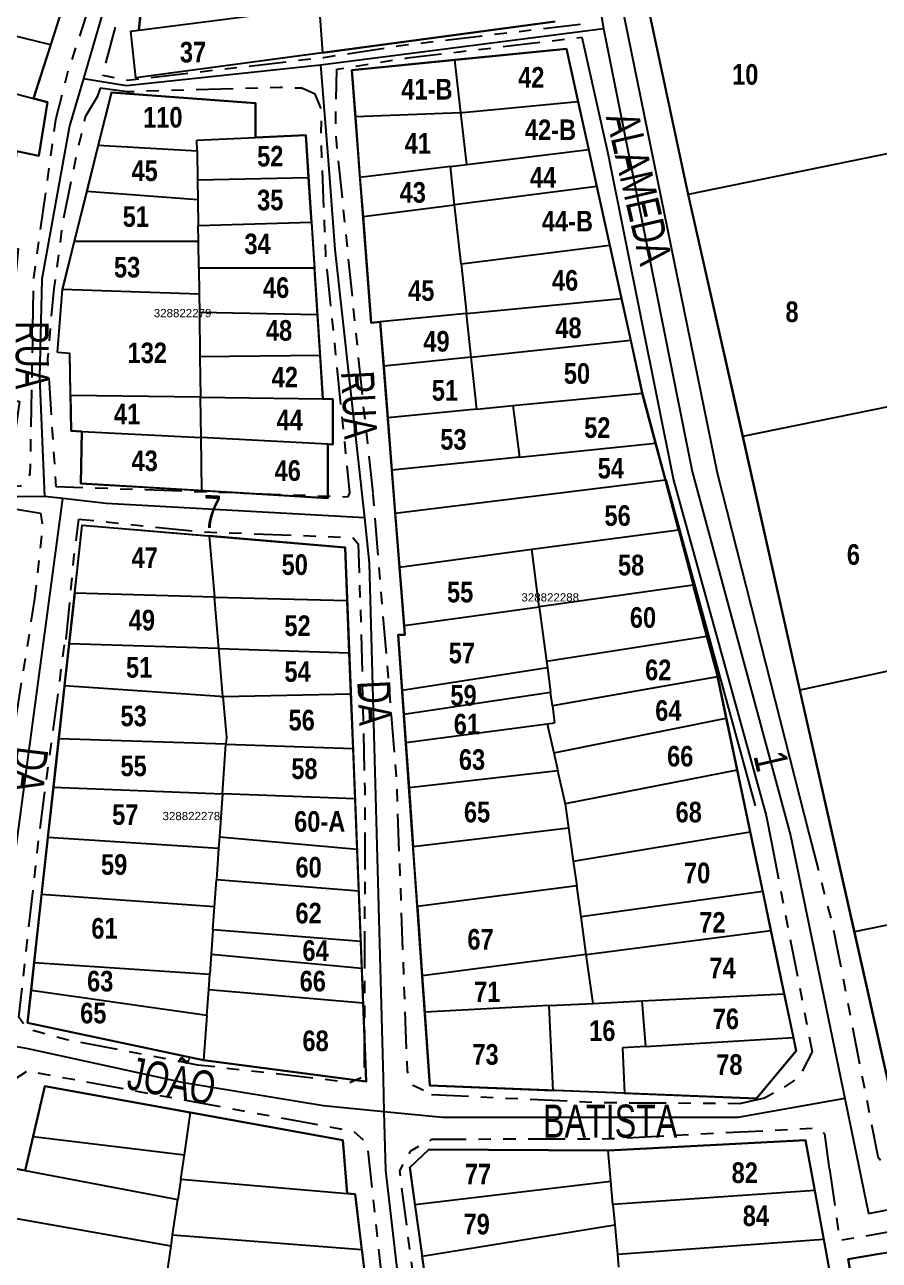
# Model space of a CAD drawing. Extents: x 205316 to 208372, y 4848714 to 4853250.
# Drawn here: x 205639.9 to 205743.5, y 4852414.8 to 4852564.6 of the extents above; entities that cross this region are included whole.
import ezdxf
from ezdxf.enums import TextEntityAlignment as Align

# ---------------------------------------------------------------- set-up
doc = ezdxf.new("R2010")
doc.units = 0
doc.header["$LTSCALE"] = 1.5
doc.header["$MEASUREMENT"] = 0
doc.linetypes.add('TRACO_25', pattern=[8, 3, -1, 1, -1, 1, -1])
for name, color, linetype in [('CD-MALHA-LOTES', 40, 'CONTINUOUS'), ('CD_TXT_QUADRA', 7, 'CONTINUOUS'), ('HD-VALAS-DRENOS', 170, 'CONTINUOUS'), ('RU-QUADRAS', 6, 'CONTINUOUS'), ('SV-EIXO-RUA-N-PAV', 6, 'CONTINUOUS'), ('SV-EIXO-RUA-PAV', 20, 'CONTINUOUS'), ('SV-RUA-NAO-PAV-S-GUIA-C-GUIA', 7, 'CONTINUOUS'), ('SV-RUA-PAVIM-S-GUIA-C-GUIA', 7, 'CONTINUOUS'), ('SV-TXT-RUA-N-PAV-S-GUIA-C-GUIA', 7, 'CONTINUOUS'), ('SV-TXT-RUA-PAV-S-GUIA-C-GUIA', 7, 'CONTINUOUS'), ('Th_NmrPort', 7, 'CONTINUOUS')]:
    doc.layers.add(name, color=color, linetype=linetype)
doc.styles.add('3288-22-2D_TXT$0$ARIAL', font='arial.ttf')
doc.styles.add('ARIAL', font='arial.ttf')
doc.styles.add('ROMANS', font='arial.ttf', dxfattribs={"height": 0.2})
doc.styles.get("Standard").update_dxf_attribs({"font": 'swisscbo.ttf'})

msp = doc.modelspace()

# ---------------------------------------------------------------- linework, layer by layer
at = {"layer": 'CD-MALHA-LOTES', "linetype": 'Continuous'}
for p, q in [((205643.03, 4852562.18), (205644.74, 4852567.51)), ((205654.1, 4852567.53), (205653.7, 4852563.96)), ((205715.35, 4852567.53), (205720.36, 4852544.05)), ((205643.03, 4852562.18), (205625.16, 4852566.52)), ((205653.7, 4852563.96), (205675.6, 4852566.77)), ((205675.6, 4852566.77), (205676, 4852561.24)), ((205676, 4852561.24), (205704.23, 4852565.02)), ((205652.75, 4852563.84), (205653.7, 4852563.96)), ((205653.34, 4852558.2), (205652.75, 4852563.84)), ((205640.94, 4852555.68), (205643.03, 4852562.18)), ((205676, 4852561.24), (205653.34, 4852558.2)), ((205623.92, 4852560.17), (205640.94, 4852555.68)), ((205692.78, 4852553.94), (205692.03, 4852560.36)), ((205708.29, 4852549.48), (205707.01, 4852555.29)), ((205692.78, 4852553.94), (205679.98, 4852553.47)), ((205693.51, 4852547.68), (205692.78, 4852553.94)), ((205679.98, 4852553.47), (205680.54, 4852546.1)), ((205660.76, 4852550.65), (205667.88, 4852550.97)), ((205660.78, 4852549.34), (205660.76, 4852550.65)), ((205648.79, 4852550.02), (205647.38, 4852544.39)), ((205648.79, 4852550.02), (205660.78, 4852549.34)), ((205660.78, 4852549.34), (205660.83, 4852545.77)), ((205693.51, 4852547.68), (205708.29, 4852549.48)), ((205709.27, 4852545.02), (205708.29, 4852549.48)), ((205750, 4852550.11), (205720.36, 4852544.05)), ((205691.51, 4852547.44), (205693.51, 4852547.68)), ((205674.3, 4852546.05), (205660.83, 4852545.77)), ((205674.64, 4852540.7), (205674.3, 4852546.05)), ((205691.51, 4852547.44), (205680.54, 4852546.1)), ((205680.54, 4852546.1), (205680.91, 4852541.37)), ((205692.02, 4852542.8), (205691.51, 4852547.44)), ((205660.83, 4852545.77), (205660.86, 4852543.4)), ((205709.27, 4852545.02), (205692.02, 4852542.8)), ((205710.84, 4852537.91), (205709.27, 4852545.02)), ((205647.38, 4852544.39), (205645.88, 4852538.35)), ((205660.86, 4852543.4), (205647.38, 4852544.39)), ((205660.86, 4852543.4), (205660.9, 4852540.3)), ((205720.36, 4852544.05), (205726.97, 4852514.75)), ((205680.91, 4852541.37), (205692.02, 4852542.8)), ((205692.8, 4852535.62), (205692.02, 4852542.8)), ((205660.9, 4852540.3), (205674.64, 4852540.7)), ((205660.93, 4852538.35), (205660.9, 4852540.3)), ((205674.64, 4852540.7), (205675, 4852535.09)), ((205680.91, 4852541.37), (205681.89, 4852528.48)), ((205645.88, 4852538.35), (205644.44, 4852532.55)), ((205660.93, 4852538.35), (205645.88, 4852538.35)), ((205660.98, 4852535.09), (205660.93, 4852538.35)), ((205692.8, 4852535.62), (205710.84, 4852537.91)), ((205712.26, 4852531.44), (205710.84, 4852537.91)), ((205692.8, 4852535.62), (205693.46, 4852529.61)), ((205675, 4852535.09), (205660.98, 4852535.09)), ((205660.98, 4852535.09), (205661.02, 4852531.99)), ((205675.37, 4852529.46), (205675, 4852535.09)), ((205643.85, 4852524.86), (205644.44, 4852532.55)), ((205644.44, 4852532.55), (205661.02, 4852531.99)), ((205661.02, 4852531.99), (205661.05, 4852529.74)), ((205693.46, 4852529.61), (205712.26, 4852531.44)), ((205713.38, 4852526.36), (205712.26, 4852531.44)), ((205675.37, 4852529.46), (205661.05, 4852529.74)), ((205661.05, 4852529.74), (205661.12, 4852524.41)), ((205693.46, 4852529.61), (205683, 4852528.59)), ((205694.03, 4852524.32), (205693.46, 4852529.61)), ((205675.69, 4852524.55), (205675.37, 4852529.46)), ((205681.89, 4852528.48), (205683, 4852528.59)), ((205683, 4852528.59), (205683.43, 4852523.21)), ((205694.03, 4852524.32), (205713.38, 4852526.36)), ((205714.79, 4852519.96), (205713.38, 4852526.36)), ((205645.33, 4852524.76), (205643.85, 4852524.86)), ((205645.41, 4852519.66), (205645.33, 4852524.76)), ((205661.12, 4852524.41), (205675.69, 4852524.55)), ((205661.12, 4852524.41), (205661.19, 4852519.45)), ((205676.03, 4852519.25), (205675.69, 4852524.55)), ((205694.03, 4852524.32), (205683.43, 4852523.21)), ((205694.72, 4852518.02), (205694.03, 4852524.32)), ((205683.43, 4852523.21), (205683.92, 4852516.97)), ((205726.97, 4852514.75), (205756.48, 4852520.71)), ((205661.19, 4852519.45), (205645.41, 4852519.66)), ((205661.19, 4852519.45), (205676.03, 4852519.25)), ((205661.26, 4852514.56), (205661.19, 4852519.45)), ((205699.08, 4852518.44), (205714.79, 4852519.96)), ((205716.41, 4852513.87), (205714.79, 4852519.96)), ((205694.72, 4852518.02), (205683.92, 4852516.97)), ((205694.72, 4852518.02), (205699.08, 4852518.44)), ((205699.08, 4852518.44), (205699.9, 4852512.18)), ((205683.92, 4852516.97), (205684.42, 4852510.59)), ((205646.81, 4852515.3), (205646.67, 4852509)), ((205646.81, 4852515.3), (205661.26, 4852514.56)), ((205676.64, 4852513.77), (205661.26, 4852514.56)), ((205661.34, 4852508.13), (205661.26, 4852514.56)), ((205726.97, 4852514.75), (205733.92, 4852483.92)), ((205676.64, 4852513.77), (205677.23, 4852513.74)), ((205676.64, 4852507.22), (205676.64, 4852513.77)), ((205699.9, 4852512.18), (205716.41, 4852513.87)), ((205717.59, 4852509.41), (205716.41, 4852513.87)), ((205699.9, 4852512.18), (205684.42, 4852510.59)), ((205684.42, 4852510.59), (205684.8, 4852505.35)), ((205646.67, 4852509), (205661.34, 4852508.13)), ((205717.59, 4852509.41), (205684.8, 4852505.35)), ((205719.2, 4852503.39), (205717.59, 4852509.41)), ((205661.34, 4852508.13), (205676.64, 4852507.22)), ((205684.8, 4852505.35), (205685.34, 4852498.86)), ((205645.94, 4852495.67), (205646.82, 4852503.94)), ((205646.82, 4852503.94), (205662.23, 4852502.63)), ((205662.23, 4852502.63), (205662.87, 4852495.22)), ((205701.37, 4852501.01), (205719.2, 4852503.39)), ((205719.2, 4852503.39), (205720.98, 4852496.67)), ((205685.34, 4852498.86), (205701.37, 4852501.01)), ((205702.29, 4852494.05), (205701.37, 4852501.01)), ((205685.34, 4852498.86), (205685.9, 4852491.75)), ((205720.98, 4852496.67), (205702.29, 4852494.05)), ((205722.63, 4852490.46), (205720.98, 4852496.67)), ((205645.94, 4852495.67), (205645.26, 4852489.56)), ((205662.87, 4852495.22), (205645.94, 4852495.67)), ((205663.41, 4852488.98), (205662.87, 4852495.22)), ((205662.87, 4852495.22), (205678.99, 4852494.79)), ((205679.24, 4852488.46), (205678.99, 4852494.79)), ((205685.9, 4852491.75), (205702.29, 4852494.05)), ((205702.29, 4852494.05), (205703.16, 4852487.44)), ((205645.26, 4852489.56), (205644.7, 4852484.47)), ((205663.41, 4852488.98), (205645.26, 4852489.56)), ((205703.16, 4852487.44), (205722.63, 4852490.46)), ((205763.01, 4852490.18), (205733.92, 4852483.92)), ((205663.91, 4852483.15), (205663.41, 4852488.98)), ((205663.41, 4852488.98), (205679.24, 4852488.46)), ((205679.43, 4852483.48), (205679.24, 4852488.46)), ((205703.27, 4852486.63), (205685.65, 4852483.88)), ((205703.16, 4852487.44), (205703.27, 4852486.63)), ((205703.27, 4852486.63), (205703.66, 4852483.68)), ((205723.93, 4852485.54), (205703.88, 4852482.01)), ((205724.98, 4852480.51), (205723.93, 4852485.54)), ((205644.7, 4852484.47), (205644, 4852478.04)), ((205663.54, 4852483.14), (205644.7, 4852484.47)), ((205663.54, 4852483.14), (205663.91, 4852483.15)), ((205663.91, 4852483.15), (205679.43, 4852483.48)), ((205663.91, 4852483.15), (205664.34, 4852478.17)), ((205679.7, 4852476.84), (205679.43, 4852483.48)), ((205685.65, 4852483.88), (205685.86, 4852481.01)), ((205685.86, 4852481.01), (205703.66, 4852483.68)), ((205703.88, 4852482.01), (205703.66, 4852483.68)), ((205733.92, 4852483.92), (205740.52, 4852454.6)), ((205703.88, 4852482.01), (205704.15, 4852479.96)), ((205685.86, 4852481.01), (205686.1, 4852477.58)), ((205704.05, 4852476.34), (205724.98, 4852480.51)), ((205726.31, 4852474.22), (205724.98, 4852480.51)), ((205686.1, 4852477.58), (205703.26, 4852479.84)), ((205703.26, 4852479.84), (205704.15, 4852479.96)), ((205703.26, 4852479.84), (205704.05, 4852476.34)), ((205644, 4852478.04), (205643.35, 4852472.16)), ((205664.28, 4852477.36), (205644, 4852478.04)), ((205663.86, 4852471.36), (205664.28, 4852477.36)), ((205664.34, 4852478.17), (205664.28, 4852477.36)), ((205664.28, 4852477.36), (205679.7, 4852476.84)), ((205686.1, 4852477.58), (205686.49, 4852472.07)), ((205679.94, 4852470.73), (205679.7, 4852476.84)), ((205704.05, 4852476.34), (205704.55, 4852474.13)), ((205704.55, 4852474.13), (205686.49, 4852472.07)), ((205705.42, 4852470.27), (205704.55, 4852474.13)), ((205726.31, 4852474.22), (205705.44, 4852470.12)), ((205727.89, 4852466.73), (205726.31, 4852474.22)), ((205643.35, 4852472.16), (205642.67, 4852466.04)), ((205643.35, 4852472.16), (205663.86, 4852471.36)), ((205663.86, 4852471.36), (205663.49, 4852466.15)), ((205679.94, 4852470.73), (205663.86, 4852471.36)), ((205686.49, 4852472.07), (205686.99, 4852464.96)), ((205680.18, 4852464.64), (205679.94, 4852470.73)), ((205705.44, 4852470.12), (205705.42, 4852470.27)), ((205705.44, 4852470.12), (205705.85, 4852467.22)), ((205686.99, 4852464.96), (205705.85, 4852467.22)), ((205705.85, 4852467.22), (205706.41, 4852463.19)), ((205706.41, 4852463.19), (205727.89, 4852466.73)), ((205729.4, 4852459.51), (205727.89, 4852466.73)), ((205642.67, 4852466.04), (205641.91, 4852459.15)), ((205663.39, 4852464.74), (205642.67, 4852466.04)), ((205663.49, 4852466.15), (205663.39, 4852464.74)), ((205663.49, 4852466.15), (205680.18, 4852464.64)), ((205663.39, 4852464.74), (205663.12, 4852460.94)), ((205680.38, 4852459.55), (205680.18, 4852464.64)), ((205687.5, 4852457.69), (205686.99, 4852464.96)), ((205706.41, 4852463.19), (205706.83, 4852460.19)), ((205662.88, 4852457.63), (205663.12, 4852460.94)), ((205680.38, 4852459.55), (205663.12, 4852460.94)), ((205769.64, 4852460.62), (205740.52, 4852454.6)), ((205641.91, 4852459.15), (205641.01, 4852450.9)), ((205662.88, 4852457.63), (205641.91, 4852459.15)), ((205680.63, 4852453.45), (205680.38, 4852459.55)), ((205706.83, 4852460.19), (205687.5, 4852457.69)), ((205707.36, 4852456.45), (205706.83, 4852460.19)), ((205729.4, 4852459.51), (205707.36, 4852456.45)), ((205730.4, 4852454.77), (205729.4, 4852459.51)), ((205662.69, 4852454.85), (205662.88, 4852457.63)), ((205687.5, 4852457.69), (205688.09, 4852449.29)), ((205708, 4852451.86), (205707.36, 4852456.45)), ((205662.69, 4852454.85), (205662.48, 4852451.91)), ((205680.63, 4852453.45), (205662.69, 4852454.85)), ((205708, 4852451.86), (205730.4, 4852454.77)), ((205732.02, 4852447.11), (205730.4, 4852454.77)), ((205680.76, 4852450.19), (205680.63, 4852453.45)), ((205740.52, 4852454.6), (205746.94, 4852426.13)), ((205662.48, 4852451.91), (205662.31, 4852449.49)), ((205662.48, 4852451.91), (205680.76, 4852450.19)), ((205708, 4852451.86), (205688.09, 4852449.29)), ((205708.83, 4852445.93), (205708, 4852451.86)), ((205641.01, 4852450.9), (205640.63, 4852447.5)), ((205641.01, 4852450.9), (205662.31, 4852449.49)), ((205680.92, 4852445.99), (205680.76, 4852450.19)), ((205662.18, 4852447.62), (205662.31, 4852449.49)), ((205688.09, 4852449.29), (205688.4, 4852444.89)), ((205661.95, 4852444.45), (205640.63, 4852447.5)), ((205661.95, 4852444.45), (205662.18, 4852447.62)), ((205662.18, 4852447.62), (205680.92, 4852445.99)), ((205681.3, 4852436.47), (205680.92, 4852445.99)), ((205703.51, 4852445.66), (205688.4, 4852444.89)), ((205703.51, 4852445.66), (205708.83, 4852445.93)), ((205703.98, 4852435.39), (205703.51, 4852445.66)), ((205708.83, 4852445.93), (205714.75, 4852446.23)), ((205714.75, 4852446.23), (205732.02, 4852447.11)), ((205714.75, 4852446.23), (205715.19, 4852440.71)), ((205733.13, 4852441.81), (205732.02, 4852447.11)), ((205661.95, 4852444.45), (205661.57, 4852439.04)), ((205688.4, 4852444.89), (205689.03, 4852435.99)), ((205715.19, 4852440.71), (205733.13, 4852441.81)), ((205715.19, 4852440.71), (205712.39, 4852440.54)), ((205712.39, 4852440.54), (205712.63, 4852435.04)), ((205661.57, 4852439.04), (205681.3, 4852436.47)), ((205689.03, 4852435.99), (205703.98, 4852435.39)), ((205712.63, 4852435.04), (205703.98, 4852435.39)), ((205659.23, 4852427.56), (205659.98, 4852432.7)), ((205640.88, 4852429.81), (205639.91, 4852425.65)), ((205640.88, 4852429.81), (205659.23, 4852427.56)), ((205710.97, 4852424.38), (205710.63, 4852428.1)), ((205658.8, 4852424.62), (205659.23, 4852427.56)), ((205639.91, 4852425.65), (205658.43, 4852422.15)), ((205658.8, 4852424.62), (205658.43, 4852422.15)), ((205658.8, 4852424.62), (205678.97, 4852422.89)), ((205687.2, 4852421.55), (205710.97, 4852424.38)), ((205711.23, 4852421.54), (205710.97, 4852424.38)), ((205735.73, 4852423.23), (205711.23, 4852421.54)), ((205736.81, 4852417.35), (205735.73, 4852423.23)), ((205657.81, 4852417.87), (205658.43, 4852422.15)), ((205687.2, 4852421.55), (205688.09, 4852415.26)), ((205711.23, 4852421.54), (205711.45, 4852419.07)), ((205657.61, 4852416.5), (205637.32, 4852420.07)), ((205688.09, 4852415.26), (205711.45, 4852419.07)), ((205711.45, 4852419.07), (205711.77, 4852415.52)), ((205657.61, 4852416.5), (205657.81, 4852417.87)), ((205657.81, 4852417.87), (205680.75, 4852416.09)), ((205711.77, 4852415.52), (205736.81, 4852417.35)), ((205737.92, 4852411.31), (205736.81, 4852417.35)), ((205656.68, 4852410.17), (205657.61, 4852416.5)), ((205680.75, 4852416.09), (205682.55, 4852400.67)), ((205688.77, 4852410.29), (205688.09, 4852415.26)), ((205711.77, 4852415.52), (205711.89, 4852413.93))]:
    msp.add_line(p, q, dxfattribs=at)
at = {"layer": 'CD-MALHA-LOTES', "linetype": 'Continuous', "flags": 128}
for points in [[(205707.01, 4852555.29), (205705.59, 4852561.72), (205692.03, 4852560.36)], [(205692.03, 4852560.36), (205679.55, 4852559.11), (205679.98, 4852553.47)], [(205638.88, 4852549.29), (205641.59, 4852548.72), (205642.63, 4852555.24), (205640.94, 4852555.68)], [(205667.88, 4852550.97), (205667.88, 4852555.1), (205650.38, 4852556.43), (205648.79, 4852550.02)], [(205707.01, 4852555.29), (205692.96, 4852553.95), (205692.78, 4852553.94)], [(205674.3, 4852546.05), (205673.96, 4852551.24), (205667.88, 4852550.97)], [(205645.41, 4852519.66), (205645.48, 4852515.37), (205646.81, 4852515.3)], [(205677.23, 4852513.74), (205677.23, 4852519.23), (205676.03, 4852519.25)], [(205678.99, 4852494.79), (205678.73, 4852501.24), (205662.23, 4852502.63)], [(205685.9, 4852491.75), (205685.99, 4852490.64), (205685.18, 4852490.62), (205685.65, 4852483.88)], [(205723.93, 4852485.54), (205723.86, 4852485.85), (205722.63, 4852490.46)], [(205640.63, 4852447.5), (205640.2, 4852443.58), (205661.57, 4852439.04)], [(205712.63, 4852435.04), (205728.66, 4852434.39), (205733.47, 4852440.2), (205733.13, 4852441.81)], [(205659.98, 4852432.7), (205642.29, 4852435.9), (205640.88, 4852429.81)], [(205678.97, 4852422.89), (205678.46, 4852429.35), (205659.98, 4852432.7)], [(205735.73, 4852423.23), (205734.61, 4852429.33), (205710.63, 4852428.1)], [(205710.63, 4852428.1), (205688.9, 4852428.22), (205686.57, 4852426.02), (205687.2, 4852421.55)], [(205639.91, 4852425.65), (205638.17, 4852425.98), (205637.32, 4852420.07)], [(205680.75, 4852416.09), (205679.96, 4852422.8), (205678.97, 4852422.89)], [(205743.82, 4852415.62), (205739.77, 4852414.9), (205743.27, 4852394.36)]]:
    msp.add_lwpolyline(points, dxfattribs=at)
at = {"layer": 'HD-VALAS-DRENOS', "flags": 128}
msp.add_lwpolyline([(205728.52, 4852469.91), (205717.67, 4852509.42)], dxfattribs=at)
at = {"layer": 'RU-QUADRAS', "linetype": 'Continuous'}
msp.add_lwpolyline([(205673.98, 4852775.51), (205731.46, 4852786.66), (205776.28, 4852567.53), (205784.92, 4852526.45), (205796.29, 4852471.47), (205797.22, 4852466.35), (205804.2, 4852438.12), (205796.55, 4852436.33, 0.005787), (205746.94, 4852426.13), (205720.36, 4852544.05), (205715.35, 4852567.53)], format="xyb", close=True, dxfattribs=at)
for points in [[(205704.23, 4852565.02), (205653.34, 4852558.2), (205652.75, 4852563.84), (205653.7, 4852563.96), (205660.01, 4852627.38)], [(205645.87, 4852571.15), (205640.94, 4852555.68), (205642.63, 4852555.24), (205641.59, 4852548.72), (205638.88, 4852549.29), (205637.93, 4852537.57), (205639.07, 4852537.47), (205637.89, 4852525.05), (205638.16, 4852519.12), (205639.21, 4852518.94), (205638.03, 4852510.34), (205619.04, 4852512.84), (205619.14, 4852514.49), (205591.59, 4852517.44), (205593.15, 4852530.39), (205588.77, 4852530.93), (205589.81, 4852536.86), (205588.77, 4852543.4), (205589.81, 4852554.8), (205591.09, 4852554.58), (205591.3, 4852559.54), (205593.52, 4852559.39), (205596.71, 4852572.61)]]:
    msp.add_lwpolyline(points, dxfattribs=at)
for points in [[(205679.55, 4852559.11), (205705.59, 4852561.72), (205714.81, 4852519.88), (205723.86, 4852485.85), (205733.47, 4852440.2), (205728.66, 4852434.39), (205689.03, 4852435.99), (205685.18, 4852490.62), (205685.99, 4852490.64), (205683, 4852528.59), (205681.89, 4852528.48)], [(205643.85, 4852524.86), (205644.44, 4852532.57), (205650.38, 4852556.43), (205667.88, 4852555.1), (205667.88, 4852550.97), (205673.96, 4852551.24), (205676.03, 4852519.25), (205677.23, 4852519.23), (205677.23, 4852513.74), (205676.64, 4852513.77), (205676.64, 4852507.22), (205646.67, 4852509), (205646.81, 4852515.3), (205645.48, 4852515.37), (205645.33, 4852524.76)], [(205640.2, 4852443.58), (205646.82, 4852503.94), (205678.73, 4852501.24), (205681.3, 4852436.47), (205661.57, 4852439.04)], [(205572.77, 4852426.73), (205574.46, 4852440.77), (205583.15, 4852439.17), (205584.2, 4852446.2), (205630.68, 4852438.15), (205627.32, 4852409.36), (205635.55, 4852407.82), (205638.17, 4852425.98), (205639.91, 4852425.65), (205642.29, 4852435.9), (205678.46, 4852429.35), (205678.97, 4852422.89), (205679.96, 4852422.8), (205684.08, 4852387.6), (205579.71, 4852380.11), (205584.38, 4852424.61)], [(205686.57, 4852426.02), (205688.9, 4852428.22), (205710.63, 4852428.1), (205734.61, 4852429.33), (205741.48, 4852391.97), (205691.91, 4852388.29)]]:
    msp.add_lwpolyline(points, close=True, dxfattribs=at)
msp.add_lwpolyline([(205521.71, 4851985.15, -0.000702), (205582.06, 4852380.28), (205684.08, 4852387.6), (205741.48, 4852391.97), (205741.08, 4852394.14), (205743.27, 4852394.36), (205739.77, 4852414.9), (205817.86, 4852428.38), (205823.56, 4852402.52), (205945.87, 4852414.14, 0.004359), (205995.68, 4852419.69), (206128.01, 4852432.66), (206129.09, 4852427.89, -0.004589), (206178.05, 4852437.73), (206238.8, 4852443.98), (206360.38, 4852455.44)], format="xyb", dxfattribs=at)
at = {"layer": 'SV-EIXO-RUA-N-PAV', "flags": 128}
for points in [[(205649.76, 4852567.53), (205646.98, 4852558.12), (205645.28, 4852552.39), (205641.95, 4852533.78), (205641.67, 4852521.83), (205642.27, 4852507.43)], [(205646.98, 4852558.12), (205652.23, 4852557.26), (205675.76, 4852559.77), (205710.09, 4852564.19)], [(205675.76, 4852559.77), (205676.67, 4852548.22), (205677.5, 4852537.39), (205681.07, 4852504.83), (205681.67, 4852499.33), (205683.34, 4852436.83), (205683.44, 4852432.79), (205683.62, 4852425.72), (205687.78, 4852389.61)], [(205681.07, 4852504.83), (205649.73, 4852506.56), (205644.48, 4852507.17), (205642.27, 4852507.43), (205639.02, 4852507.38), (205626.69, 4852509.27), (205616.4, 4852511.39), (205610.81, 4852511.69), (205602.41, 4852513.13), (205595.98, 4852514.49), (205593.49, 4852515.62), (205589.71, 4852515.1), (205584.64, 4852514.19), (205574.05, 4852514.64)], [(205632.23, 4852410.16), (205636.11, 4852437.11), (205636.23, 4852441.14), (205636.39, 4852447.11), (205644.48, 4852507.17)], [(205732.78, 4852466.28), (205739.36, 4852434.38), (205742.23, 4852420.44)], [(205739.36, 4852434.38), (205726.4, 4852432.11), (205690.56, 4852432.11), (205683.44, 4852432.79), (205676.12, 4852433.5), (205659.17, 4852436.28), (205640.28, 4852440.44), (205636.23, 4852441.14), (205566.47, 4852453.2)], [(205742.23, 4852420.44), (205796.32, 4852430.94)]]:
    msp.add_lwpolyline(points, dxfattribs=at)
at = {"layer": 'SV-EIXO-RUA-PAV', "flags": 128}
msp.add_lwpolyline([(205709.5, 4852567.53), (205710.09, 4852564.19), (205720.84, 4852510.44), (205732.78, 4852466.28)], dxfattribs=at)
at = {"layer": 'SV-RUA-NAO-PAV-S-GUIA-C-GUIA', "linetype": 'TRACO_25', "flags": 128}
for points in [[(205647.89, 4852567.54), (205645.17, 4852559.22), (205643.59, 4852553.09), (205640.93, 4852533.92), (205640.5, 4852510.11), (205639.35, 4852508.63), (205627, 4852509.93), (205616.63, 4852511.92), (205610.82, 4852512.29), (205602.42, 4852513.69), (205596.38, 4852514.98), (205593.4, 4852516.08), (205589.84, 4852515.6), (205584.82, 4852514.75), (205583.94, 4852514.78), (205579.9, 4852514.82)], [(205707.28, 4852564.68), (205686.08, 4852562.15), (205676.12, 4852560.63), (205652.38, 4852557.87), (205649.32, 4852558.48), (205650.97, 4852564.74), (205651.6, 4852567.54)], [(205682.13, 4852507.85), (205680.97, 4852518.41), (205677.58, 4852551.68), (205677.72, 4852559.25), (205686.29, 4852560.6), (205707.47, 4852563.12)], [(205579.74, 4852513.76), (205584.05, 4852513.72), (205585, 4852513.68), (205590.1, 4852514.55), (205593.43, 4852515), (205596.27, 4852513.95), (205602.39, 4852512.65), (205610.85, 4852511.23), (205616.71, 4852510.86), (205628.14, 4852508.04), (205636.96, 4852506.21), (205641.79, 4852505.39), (205642.02, 4852503.89), (205641.06, 4852494.99), (205637.88, 4852474.9), (205635.49, 4852454.63), (205634.32, 4852452.17), (205632.77, 4852444.96), (205631.13, 4852444.08), (205604.59, 4852448.92), (205577.15, 4852453.84)], [(205729.61, 4852434.43), (205726.59, 4852433.77), (205709.75, 4852433.87), (205688.63, 4852434.87), (205688.81, 4852435.14), (205686.99, 4852435.97), (205686.29, 4852437.7), (205684.99, 4852473.17), (205682.13, 4852507.85)], [(205644.91, 4852490.09), (205645.86, 4852500.35), (205646.44, 4852504.68), (205661.1, 4852503.14), (205679.68, 4852502.44), (205680.3, 4852501.68), (205680.67, 4852491.27), (205681.11, 4852471.97), (205681.11, 4852460.53), (205681.06, 4852439.7), (205681.03, 4852437.06), (205679.39, 4852436.34), (205660.88, 4852438.46), (205644.96, 4852441.53), (205640.15, 4852442.84), (205639.15, 4852444.26), (205641.63, 4852466.41), (205644.73, 4852489.67)], [(205730.45, 4852465.45), (205735.41, 4852440.06), (205733.81, 4852437), (205731.8, 4852435.63), (205729.61, 4852434.43)], [(205735.05, 4852466.43), (205737.93, 4852455.17), (205743.35, 4852427.36), (205744.97, 4852425.36), (205746.68, 4852424.47), (205772.67, 4852428.68), (205796.32, 4852433.91)], [(205737.5, 4852425.86), (205736.94, 4852430.11), (205735.68, 4852430.78), (205710.75, 4852429.49), (205689.23, 4852429.43), (205686.67, 4852428.03), (205685.32, 4852425.63), (205689.89, 4852390.24), (205685.68, 4852389.6), (205681.45, 4852428.88), (205679.83, 4852430.38), (205640.17, 4852437.71), (205638.8, 4852436.84), (205634.83, 4852408.62), (205630.1, 4852409.36), (205632.71, 4852438.33), (205631.34, 4852439.45), (205600.4, 4852444.29), (205575.64, 4852448.47)], [(205737.5, 4852425.86), (205738.75, 4852417.2), (205751.08, 4852419.37), (205788.1, 4852426.18), (205796.32, 4852427.97)]]:
    msp.add_lwpolyline(points, dxfattribs=at)
msp.add_lwpolyline([(205649.01, 4852556.94), (205648.65, 4852555.88), (205647.21, 4852553.48), (205646.26, 4852549.46), (205644.5, 4852540.85), (205643.39, 4852532.65), (205642.63, 4852524.13), (205643.63, 4852508.63), (205679.12, 4852507.38), (205679.32, 4852507.86), (205676.39, 4852536.7), (205675.83, 4852550.66), (205675.87, 4852554.41), (205675.1, 4852556.2), (205673.48, 4852556.93), (205670.83, 4852557.02), (205652.3, 4852556.49)], close=True, dxfattribs=at)
at = {"layer": 'SV-RUA-PAVIM-S-GUIA-C-GUIA', "flags": 128}
for points in [[(205712.17, 4852567.53), (205723.89, 4852510.3), (205735.05, 4852466.43)], [(205707.47, 4852563.12), (205710.64, 4852548.86), (205718.57, 4852509.39), (205729.81, 4852468.71), (205730.45, 4852465.45)]]:
    msp.add_lwpolyline(points, dxfattribs=at)

# ---------------------------------------------------------------- texts
at = {"layer": 'CD_TXT_QUADRA', "color": 7, "linetype": 'Continuous', "style": 'ROMANS'}
for s, p in [('328822279', (205659.02, 4852529.66)), ('328822288', (205703.62, 4852495.18)), ('328822278', (205660.08, 4852468.66))]:
    msp.add_text(s, height=1, dxfattribs=at).set_placement(p, align=Align.MIDDLE)
at = {"layer": 'SV-TXT-RUA-N-PAV-S-GUIA-C-GUIA', "width": 0.7}
for s, rotation, style, p in [('RUA', 270, 'ARIAL', (205638.77, 4852528.68)), ('RUA                           DA', 273, 'ARIAL', (205678.23, 4852522.54)), ('7', 357, '3288-22-2D_TXT$0$ARIAL', (205661.38, 4852503.63)), ('DA                                        ALEGRIA', 263, 'ARIAL', (205638.77, 4852477.21)), ('JOÃO', 349, 'ARIAL', (205652.1, 4852435.59))]:
    msp.add_text(s, height=4, rotation=rotation, dxfattribs=dict(at, style=style)).set_placement(p)
at = {"layer": 'SV-TXT-RUA-N-PAV-S-GUIA-C-GUIA', "style": 'ARIAL', "width": 0.7}
msp.add_text('BATISTA', height=4, dxfattribs=at).set_placement((205702.75, 4852429.66))
at = {"layer": 'SV-TXT-RUA-PAV-S-GUIA-C-GUIA', "style": 'ARIAL', "width": 0.7}
msp.add_text('ALAMEDA                                                        1', height=4, rotation=283, dxfattribs=at).set_placement((205710.36, 4852553.45))
at = {"layer": 'Th_NmrPort', "color": 1}
for s, p in [('37', (205658.69, 4852561.31)), ('42', (205699.73, 4852558.25)), ('10', (205725.69, 4852558.61)), ('41-B', (205685.56, 4852556.81)), ('110', (205654.23, 4852553.41)), ('42-B', (205700.55, 4852551.89)), ('41', (205685.97, 4852550.25)), ('52', (205668.06, 4852548.69)), ('45', (205652.82, 4852546.92)), ('44', (205701.16, 4852546.14)), ('35', (205668.06, 4852543.38)), ('43', (205685.35, 4852544.3)), ('51', (205651.75, 4852541.37)), ('44-B', (205702.6, 4852540.81)), ('34', (205666.52, 4852538.06)), ('53', (205650.69, 4852535.23)), ('46', (205703.83, 4852533.63)), ('46', (205668.77, 4852532.75)), ('45', (205686.38, 4852532.39)), ('8', (205732.16, 4852529.82)), ('48', (205669.12, 4852527.56)), ('48', (205704.24, 4852527.88)), ('49', (205688.23, 4852526.24)), ('132', (205652.34, 4852524.84)), ('50', (205705.27, 4852522.34)), ('42', (205669.83, 4852521.89)), ('51', (205689.25, 4852520.29)), ('41', (205650.69, 4852517.41)), ('44', (205670.42, 4852516.7)), ('52', (205707.74, 4852515.77)), ('53', (205690.28, 4852514.34)), ('43', (205652.82, 4852511.74)), ('46', (205670.18, 4852510.56)), ('54', (205709.38, 4852510.85)), ('56', (205710.2, 4852505.1)), ('47', (205652.83, 4852499.99)), ('6', (205739.61, 4852500.38)), ('50', (205671.03, 4852499.15)), ('58', (205711.84, 4852499.1)), ('55', (205691.1, 4852495.82)), ('49', (205652.49, 4852492.42)), ('60', (205713.28, 4852492.74)), ('52', (205671.37, 4852491.74)), ('57', (205691.31, 4852488.43)), ('51', (205652.15, 4852486.69)), ('62', (205715.13, 4852486.38)), ('54', (205671.37, 4852486.19)), ('59', (205691.51, 4852483.3)), ('53', (205651.48, 4852480.8)), ('64', (205716.36, 4852481.46)), ('56', (205671.87, 4852480.29)), ('61', (205691.92, 4852479.81)), ('66', (205717.8, 4852475.92)), ('55', (205651.48, 4852474.74)), ('58', (205672.21, 4852474.4)), ('63', (205692.54, 4852475.51)), ('57', (205650.47, 4852468.84)), ('65', (205693.15, 4852469.14)), ('68', (205718.83, 4852469.14)), ('60-A', (205672.55, 4852468)), ('59', (205649.12, 4852462.78)), ('60', (205672.71, 4852462.45)), ('70', (205719.85, 4852461.76)), ('62', (205672.71, 4852456.89)), ('61', (205647.94, 4852455.04)), ('72', (205721.7, 4852455.76)), ('67', (205693.57, 4852453.71)), ('64', (205673.56, 4852452.34)), ('74', (205722.93, 4852450.22)), ('63', (205647.43, 4852448.64)), ('66', (205673.22, 4852448.64)), ('71', (205694.39, 4852447.34)), ('65', (205646.59, 4852444.76)), ('76', (205723.34, 4852444.06)), ('68', (205673.56, 4852441.4)), ('16', (205708.35, 4852442.63)), ('73', (205694.18, 4852439.75)), ('78', (205723.76, 4852438.52)), ('77', (205693.27, 4852425.23)), ('82', (205725.63, 4852425.4)), ('79', (205693.1, 4852419.17)), ('84', (205726.98, 4852420.18))]:
    msp.add_text(s, height=2.5, dxfattribs=at).set_placement(p, align=Align.MIDDLE_LEFT)

doc.saveas('drawing.dxf')
